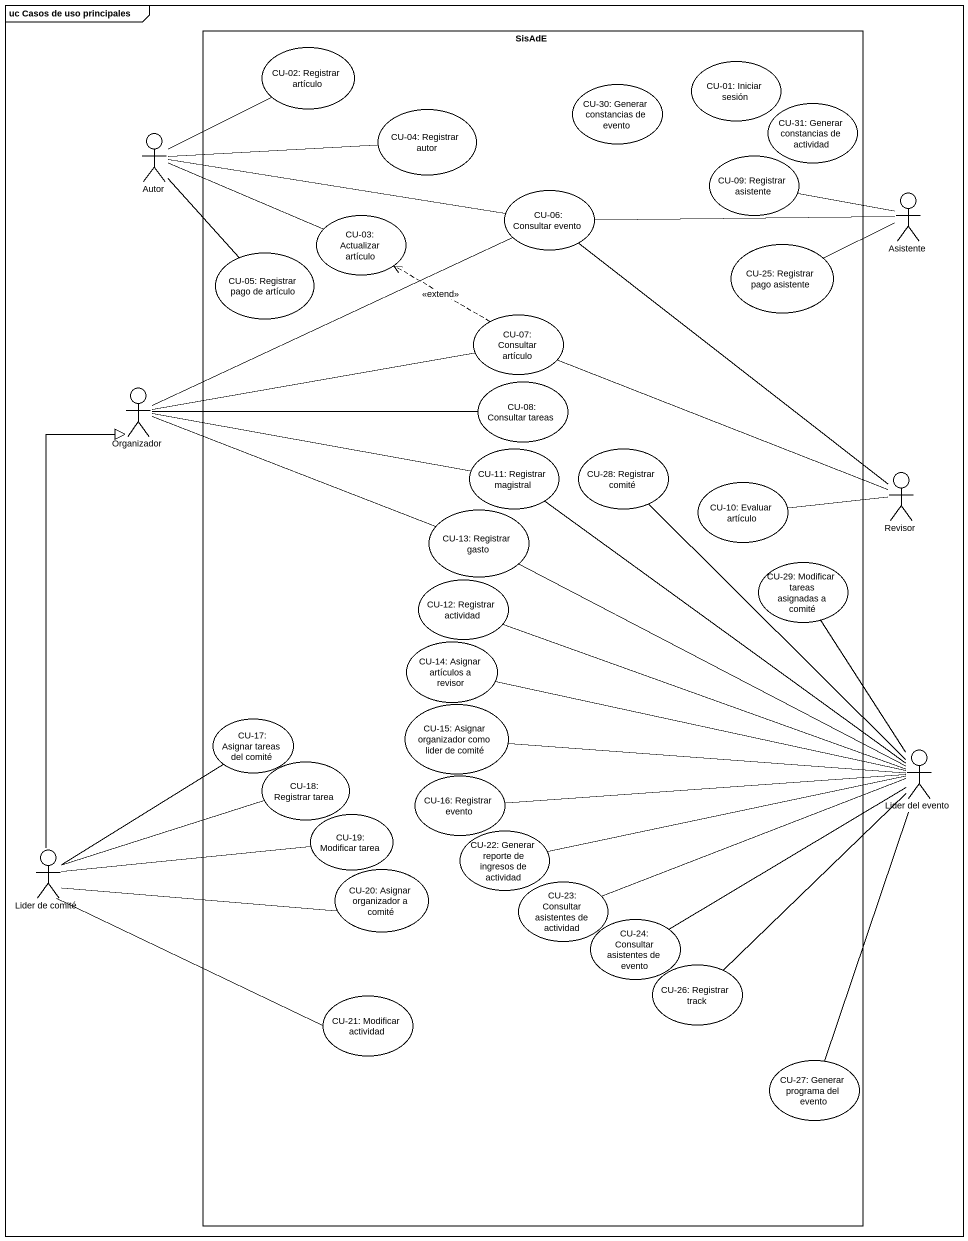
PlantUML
@startuml
mainframe uc Casos de uso principales
rectangle SisAdE {
  usecase "CU-02: Registrar artículo" as CU_02_Registrar_artículo
  usecase "CU-01: Iniciar sesión" as CU_01_Iniciar_sesión
  usecase "CU-30: Generar constancias de evento" as CU_30_Generar_constancias
  usecase "CU-04: Registrar autor" as CU_04_Registrar_autor
  usecase "CU-31: Generar constancias de actividad" as CU_31_Generar_constancias
  usecase "CU-09: Registrar asistente" as CU_09_Registrar_asistente
  usecase "CU-03: Actualizar artículo" as CU_03_Actualizar_artículo
  usecase "CU-06: Consultar evento" as CU_06_Consultar_evento
  usecase "CU-05: Registrar pago de artículo" as CU_05_Registrar_pago_de
  usecase "CU-25: Registrar pago asistente" as CU_25_Registrar_pago
  usecase "CU-07: Consultar artículo" as CU_07_Consultar_artículo
  usecase "CU-08: Consultar tareas" as CU_08_Consultar_tareas
  usecase "CU-11: Registrar magistral" as CU_11_Registrar_magistral
  usecase "CU-28: Registrar comité" as CU_28_Registrar_comité
  usecase "CU-10: Evaluar artículo" as CU_10_Evaluar_artículo
  usecase "CU-13: Registrar gasto" as CU_13_Registrar_gasto
  usecase "CU-29: Modificar tareas asignadas a comité" as CU_29_Modificar_tareas
  usecase "CU-12: Registrar actividad" as CU_12_Registrar_actividad
  usecase "CU-14: Asignar artículos a revisor" as CU_14_Asignar_artículos_a
  usecase "CU-17: Asignar tareas del comité" as CU_17_Asignar_tareas_del
  usecase "CU-15: Asignar organizador como lider de comité" as CU_15_Asignar_organizador
  usecase "CU-18: Registrar tarea" as CU_18_Registrar_tarea
  usecase "CU-16: Registrar evento" as CU_16_Registrar_evento
  usecase "CU-19: Modificar tarea" as CU_19_Modificar_tarea
  usecase "CU-22: Generar reporte de ingresos de actividad" as CU_22_Generar_reporte_de
  usecase "CU-20: Asignar organizador a comité" as CU_20_Asignar_organizador_a
  usecase "CU-23: Consultar asistentes de actividad" as CU_23_Consultar_asistentes
  usecase "CU-24: Consultar asistentes de evento" as CU_24_Consultar_asistentes
  usecase "CU-26: Registrar track" as CU_26_Registrar_track
  usecase "CU-21: Modificar actividad" as CU_21_Modificar_actividad
  usecase "CU-27: Generar programa del evento" as CU_27_Generar_programa_del
}
actor Autor
actor Asistente
actor Organizador
actor Revisor
actor "Lider del evento" as Lider_del_evento
actor "Lider de comité" as Lider_de_comité
Autor -up- CU_02_Registrar_artículo
Autor -right- CU_04_Registrar_autor
Autor -right- CU_03_Actualizar_artículo
Autor -right- CU_06_Consultar_evento
CU_06_Consultar_evento -right- Asistente
CU_06_Consultar_evento -- Revisor
Asistente -left- CU_09_Registrar_asistente
Asistente -left- CU_25_Registrar_pago
CU_05_Registrar_pago_de -up- Autor
CU_07_Consultar_artículo .up.> CU_03_Actualizar_artículo : <<extend>>
Organizador -right- CU_06_Consultar_evento
Organizador -right- CU_07_Consultar_artículo
CU_08_Consultar_tareas -left- Organizador
CU_11_Registrar_magistral -left- Organizador
Revisor -left- CU_07_Consultar_artículo
Revisor -left- CU_10_Evaluar_artículo
CU_13_Registrar_gasto -left- Organizador
CU_12_Registrar_actividad -right- Lider_del_evento
CU_17_Asignar_tareas_del -- Lider_de_comité
CU_15_Asignar_organizador -right- Lider_del_evento
Lider_del_evento -up- CU_11_Registrar_magistral
Lider_del_evento -up- CU_28_Registrar_comité
Lider_del_evento -left- CU_13_Registrar_gasto
Lider_del_evento -up- CU_29_Modificar_tareas
Lider_del_evento -left- CU_14_Asignar_artículos_a
Lider_del_evento -left- CU_16_Registrar_evento
Lider_del_evento -left- CU_22_Generar_reporte_de
Lider_del_evento -left- CU_23_Consultar_asistentes
Lider_del_evento -left- CU_24_Consultar_asistentes
Lider_del_evento -- CU_26_Registrar_track
Lider_del_evento -- CU_27_Generar_programa_del
CU_18_Registrar_tarea -left- Lider_de_comité
CU_19_Modificar_tarea -left- Lider_de_comité
Lider_de_comité -up-|> Organizador
CU_20_Asignar_organizador_a -left- Lider_de_comité
CU_21_Modificar_actividad -left- Lider_de_comité
@enduml
